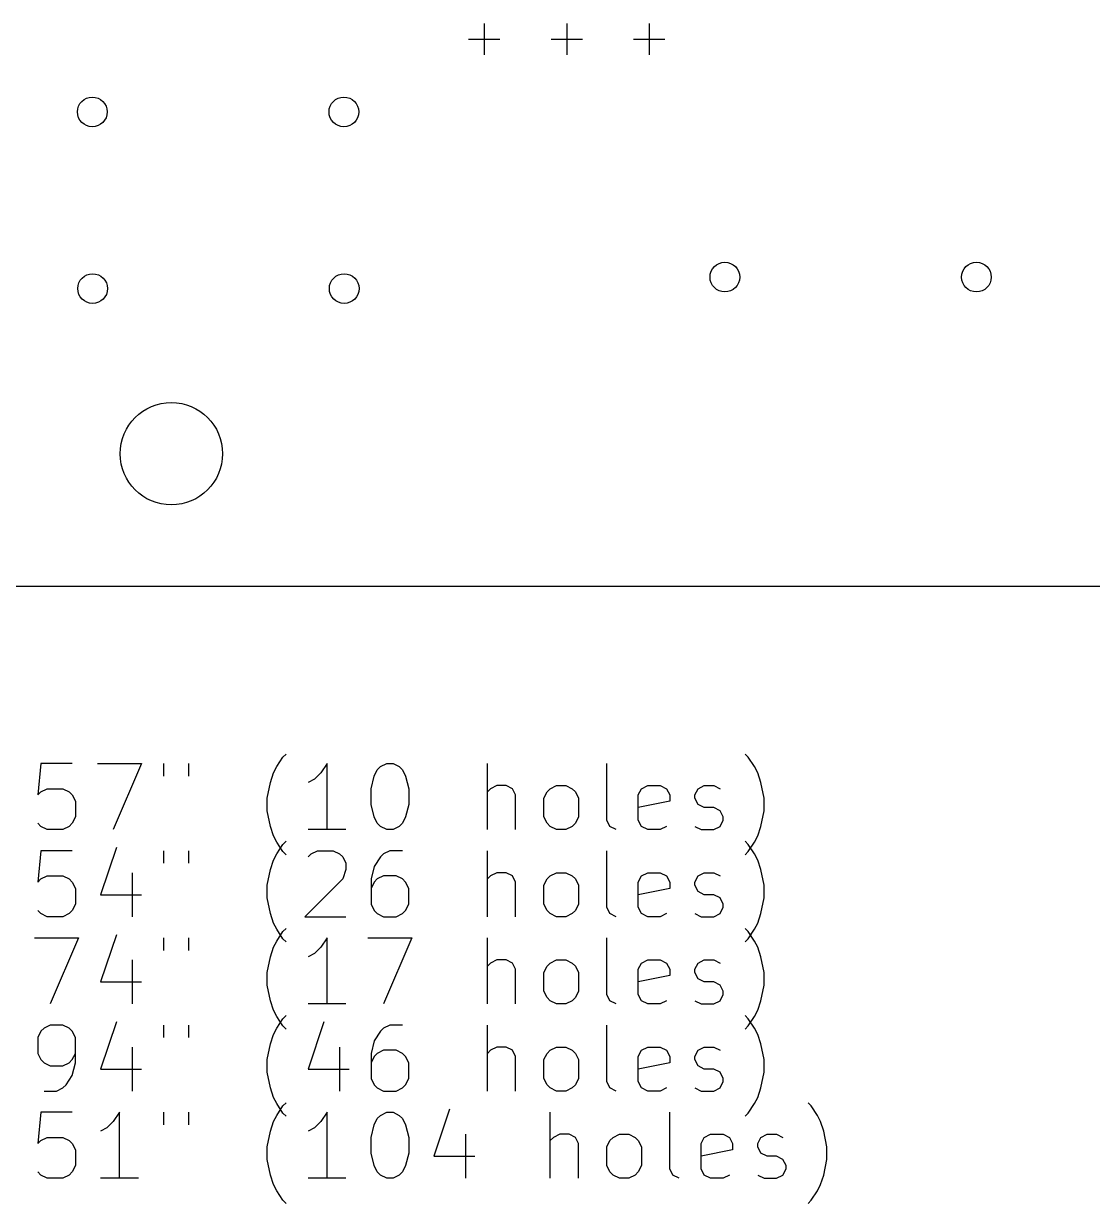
# Model space of a CAD drawing. Extents: x 18 to 145, y -73 to 84.
# Drawn here: x 47.15 to 79.52, y -73.45 to -37.73 of the extents above; entities that cross this region are included whole.
import ezdxf

# ---------------------------------------------------------------- set-up
doc = ezdxf.new("R2010")
doc.units = 0
doc.layers.add('BLACK', color=7, linetype='CONTINUOUS')

msp = doc.modelspace()

# ---------------------------------------------------------------- linework, layer by layer
at = {"layer": 'BLACK', "linetype": 'CONTINUOUS'}
for p, q in [((61.1, -37.725), (61.1, -38.675)), ((63.6, -37.725), (63.6, -38.675)), ((66.1, -37.725), (66.1, -38.675)), ((60.625, -38.2), (61.575, -38.2)), ((63.125, -38.2), (64.075, -38.2)), ((65.625, -38.2), (66.575, -38.2)), ((145.4, -54.768), (19.4, -54.768)), ((54.814914, -60.228076), (55.00539, -59.942361)), ((55.00539, -59.942361), (55.100629, -59.847123)), ((69.10063, -59.942361), (69.005392, -59.847123)), ((69.291106, -60.228076), (69.10063, -59.942361)), ((47.672056, -60.132838), (47.576818, -61.085219)), ((48.624437, -60.132838), (47.672056, -60.132838)), ((49.386342, -60.132838), (50.719675, -60.132838)), ((50.719675, -60.132838), (49.862532, -62.132838)), ((51.386342, -60.132838), (51.386342, -60.51379)), ((52.148247, -60.132838), (52.148247, -60.51379)), ((54.719676, -60.418552), (54.814914, -60.228076)), ((56.338723, -60.132838), (56.148247, -60.418552)), ((56.338723, -62.132838), (56.338723, -60.132838)), ((57.767295, -60.51379), (57.862533, -60.323314)), ((57.862533, -60.323314), (57.957771, -60.228076)), ((57.957771, -60.228076), (58.148247, -60.132838)), ((58.148247, -60.132838), (58.338724, -60.132838)), ((58.338724, -60.132838), (58.5292, -60.228076)), ((58.5292, -60.228076), (58.624438, -60.323314)), ((58.624438, -60.323314), (58.719676, -60.51379)), ((61.195867, -62.132838), (61.195867, -60.132838)), ((64.814915, -61.847123), (64.814915, -60.132838)), ((69.386344, -60.418552), (69.291106, -60.228076)), ((54.5292, -61.180457), (54.624438, -60.704266)), ((54.624438, -60.704266), (54.719676, -60.418552)), ((55.957771, -60.609028), (55.767295, -60.704266)), ((56.148247, -60.418552), (55.957771, -60.609028)), ((57.672057, -60.894742), (57.767295, -60.51379)), ((58.719676, -60.51379), (58.814914, -60.894742)), ((69.481582, -60.704266), (69.386344, -60.418552)), ((69.57682, -61.180457), (69.481582, -60.704266)), ((47.576818, -61.085219), (47.672056, -60.98998)), ((47.672056, -60.98998), (47.862532, -60.894742)), ((47.862532, -60.894742), (48.338723, -60.894742)), ((48.338723, -60.894742), (48.529199, -60.98998)), ((48.529199, -60.98998), (48.624437, -61.085219)), ((48.624437, -61.085219), (48.719675, -61.275695)), ((57.672057, -61.370933), (57.672057, -60.894742)), ((58.814914, -60.894742), (58.814914, -61.370933)), ((61.291105, -60.894742), (61.195867, -60.98998)), ((61.481581, -60.799504), (61.291105, -60.894742)), ((61.767296, -60.799504), (61.481581, -60.799504)), ((61.957772, -60.894742), (61.767296, -60.799504)), ((62.05301, -61.085219), (61.957772, -60.894742)), ((62.05301, -62.132838), (62.05301, -61.085219)), ((62.910153, -61.180457), (63.005391, -60.98998)), ((63.005391, -60.98998), (63.100629, -60.894742)), ((63.100629, -60.894742), (63.291105, -60.799504)), ((63.291105, -60.799504), (63.57682, -60.799504)), ((63.57682, -60.799504), (63.767296, -60.894742)), ((63.767296, -60.894742), (63.862534, -60.98998)), ((63.862534, -60.98998), (63.957772, -61.180457)), ((65.767296, -61.085219), (65.862534, -60.894742)), ((65.767296, -61.847123), (65.767296, -61.085219)), ((65.862534, -60.894742), (66.05301, -60.799504)), ((66.05301, -60.799504), (66.433963, -60.799504)), ((66.433963, -60.799504), (66.624439, -60.894742)), ((66.624439, -60.894742), (66.719677, -61.085219)), ((66.719677, -61.085219), (66.719677, -61.275695)), ((67.481582, -61.085219), (67.57682, -60.894742)), ((67.481582, -61.180457), (67.481582, -61.085219)), ((67.57682, -60.894742), (67.767296, -60.799504)), ((67.767296, -60.799504), (68.05301, -60.799504)), ((68.05301, -60.799504), (68.243487, -60.894742)), ((48.719675, -61.275695), (48.719675, -61.751885)), ((54.5292, -61.561409), (54.5292, -61.180457)), ((57.767295, -61.751885), (57.672057, -61.370933)), ((58.814914, -61.370933), (58.719676, -61.751885)), ((62.910153, -61.751885), (62.910153, -61.180457)), ((63.957772, -61.180457), (63.957772, -61.751885)), ((66.719677, -61.275695), (65.767296, -61.466171)), ((67.57682, -61.370933), (67.481582, -61.180457)), ((67.767296, -61.466171), (67.57682, -61.370933)), ((69.57682, -61.561409), (69.57682, -61.180457)), ((48.719675, -61.751885), (48.624437, -61.942361)), ((54.624438, -62.0376), (54.5292, -61.561409)), ((57.862533, -61.942361), (57.767295, -61.751885)), ((58.719676, -61.751885), (58.624438, -61.942361)), ((63.005391, -61.942361), (62.910153, -61.751885)), ((63.957772, -61.751885), (63.862534, -61.942361)), ((68.05301, -61.466171), (67.767296, -61.466171)), ((68.243487, -61.561409), (68.05301, -61.466171)), ((68.338725, -61.751885), (68.243487, -61.561409)), ((68.338725, -61.847123), (68.338725, -61.751885)), ((69.481582, -62.0376), (69.57682, -61.561409)), ((47.672056, -62.0376), (47.576818, -61.942361)), ((47.862532, -62.132838), (47.672056, -62.0376)), ((48.338723, -62.132838), (47.862532, -62.132838)), ((48.529199, -62.0376), (48.338723, -62.132838)), ((48.624437, -61.942361), (48.529199, -62.0376)), ((54.719676, -62.323314), (54.624438, -62.0376)), ((56.910152, -62.132838), (55.767295, -62.132838)), ((57.957771, -62.0376), (57.862533, -61.942361)), ((58.148247, -62.132838), (57.957771, -62.0376)), ((58.338724, -62.132838), (58.148247, -62.132838)), ((58.5292, -62.0376), (58.338724, -62.132838)), ((58.624438, -61.942361), (58.5292, -62.0376)), ((63.100629, -62.0376), (63.005391, -61.942361)), ((63.291105, -62.132838), (63.100629, -62.0376)), ((63.57682, -62.132838), (63.291105, -62.132838)), ((63.767296, -62.0376), (63.57682, -62.132838)), ((63.862534, -61.942361), (63.767296, -62.0376)), ((64.910153, -62.0376), (64.814915, -61.847123)), ((65.100629, -62.132838), (64.910153, -62.0376)), ((65.862534, -62.0376), (65.767296, -61.847123)), ((66.05301, -62.132838), (65.862534, -62.0376)), ((66.433963, -62.132838), (66.05301, -62.132838)), ((66.624439, -62.0376), (66.433963, -62.132838)), ((67.481582, -62.0376), (67.672058, -62.132838)), ((67.672058, -62.132838), (68.05301, -62.132838)), ((68.05301, -62.132838), (68.243487, -62.0376)), ((68.243487, -62.0376), (68.338725, -61.847123)), ((69.386344, -62.323314), (69.481582, -62.0376)), ((54.814914, -62.51379), (54.719676, -62.323314)), ((55.00539, -62.799504), (54.814914, -62.51379)), ((55.00539, -62.582361), (55.100629, -62.487123)), ((69.10063, -62.582361), (69.005392, -62.487123)), ((69.10063, -62.799504), (69.291106, -62.51379)), ((69.291106, -62.51379), (69.386344, -62.323314)), ((47.672056, -62.772838), (47.576818, -63.725219)), ((48.624437, -62.772838), (47.672056, -62.772838)), ((49.95777, -62.6776), (49.48158, -64.106171)), ((51.386342, -62.772838), (51.386342, -63.15379)), ((52.148247, -62.772838), (52.148247, -63.15379)), ((54.719676, -63.058552), (54.814914, -62.868076)), ((54.814914, -62.868076), (55.00539, -62.582361)), ((55.100629, -62.894742), (55.00539, -62.799504)), ((55.767295, -62.963314), (55.862533, -62.868076)), ((55.862533, -62.868076), (56.053009, -62.772838)), ((56.053009, -62.772838), (56.5292, -62.772838)), ((56.5292, -62.772838), (56.719676, -62.868076)), ((56.719676, -62.868076), (56.814914, -62.963314)), ((58.053009, -62.868076), (57.957771, -62.963314)), ((58.243485, -62.772838), (58.053009, -62.868076)), ((58.624438, -62.772838), (58.243485, -62.772838)), ((61.195867, -64.772838), (61.195867, -62.772838)), ((64.814915, -64.487123), (64.814915, -62.772838)), ((69.005392, -62.894742), (69.10063, -62.799504)), ((69.291106, -62.868076), (69.10063, -62.582361)), ((69.386344, -63.058552), (69.291106, -62.868076)), ((54.624438, -63.344266), (54.719676, -63.058552)), ((56.814914, -62.963314), (56.910152, -63.15379)), ((56.910152, -63.15379), (56.910152, -63.344266)), ((57.957771, -62.963314), (57.767295, -63.249028)), ((69.481582, -63.344266), (69.386344, -63.058552)), ((47.672056, -63.62998), (47.862532, -63.534742)), ((47.862532, -63.534742), (48.338723, -63.534742)), ((48.338723, -63.534742), (48.529199, -63.62998)), ((50.433961, -63.439504), (50.433961, -64.772838)), ((54.5292, -63.820457), (54.624438, -63.344266)), ((56.910152, -63.344266), (56.814914, -63.62998)), ((57.767295, -63.249028), (57.672057, -63.62998)), ((58.053009, -63.534742), (57.862533, -63.62998)), ((58.433962, -63.534742), (58.053009, -63.534742)), ((58.624438, -63.62998), (58.433962, -63.534742)), ((61.291105, -63.534742), (61.195867, -63.62998)), ((61.481581, -63.439504), (61.291105, -63.534742)), ((61.767296, -63.439504), (61.481581, -63.439504)), ((61.957772, -63.534742), (61.767296, -63.439504)), ((62.05301, -63.725219), (61.957772, -63.534742)), ((63.005391, -63.62998), (63.100629, -63.534742)), ((63.100629, -63.534742), (63.291105, -63.439504)), ((63.291105, -63.439504), (63.57682, -63.439504)), ((63.57682, -63.439504), (63.767296, -63.534742)), ((63.767296, -63.534742), (63.862534, -63.62998)), ((65.767296, -63.725219), (65.862534, -63.534742)), ((65.862534, -63.534742), (66.05301, -63.439504)), ((66.05301, -63.439504), (66.433963, -63.439504)), ((66.433963, -63.439504), (66.624439, -63.534742)), ((66.624439, -63.534742), (66.719677, -63.725219)), ((67.481582, -63.725219), (67.57682, -63.534742)), ((67.57682, -63.534742), (67.767296, -63.439504)), ((67.767296, -63.439504), (68.05301, -63.439504)), ((68.05301, -63.439504), (68.243487, -63.534742)), ((69.57682, -63.820457), (69.481582, -63.344266)), ((47.576818, -63.725219), (47.672056, -63.62998)), ((48.529199, -63.62998), (48.624437, -63.725219)), ((48.624437, -63.725219), (48.719675, -63.915695)), ((48.719675, -63.915695), (48.719675, -64.391885)), ((54.5292, -64.201409), (54.5292, -63.820457)), ((56.814914, -63.62998), (55.672057, -64.772838)), ((57.672057, -63.62998), (57.672057, -64.391885)), ((57.767295, -63.725219), (57.672057, -63.915695)), ((57.862533, -63.62998), (57.767295, -63.725219)), ((58.719676, -63.725219), (58.624438, -63.62998)), ((58.814914, -63.915695), (58.719676, -63.725219)), ((58.814914, -64.391885), (58.814914, -63.915695)), ((62.05301, -64.772838), (62.05301, -63.725219)), ((62.910153, -63.820457), (63.005391, -63.62998)), ((62.910153, -64.391885), (62.910153, -63.820457)), ((63.862534, -63.62998), (63.957772, -63.820457)), ((63.957772, -63.820457), (63.957772, -64.391885)), ((65.767296, -64.487123), (65.767296, -63.725219)), ((66.719677, -63.915695), (65.767296, -64.106171)), ((66.719677, -63.725219), (66.719677, -63.915695)), ((67.481582, -63.820457), (67.481582, -63.725219)), ((67.57682, -64.010933), (67.481582, -63.820457)), ((69.57682, -64.201409), (69.57682, -63.820457)), ((49.48158, -64.106171), (50.719675, -64.106171)), ((54.624438, -64.6776), (54.5292, -64.201409)), ((67.767296, -64.106171), (67.57682, -64.010933)), ((68.05301, -64.106171), (67.767296, -64.106171)), ((68.243487, -64.201409), (68.05301, -64.106171)), ((68.338725, -64.391885), (68.243487, -64.201409)), ((69.481582, -64.6776), (69.57682, -64.201409)), ((47.672056, -64.6776), (47.576818, -64.582361)), ((48.624437, -64.582361), (48.529199, -64.6776)), ((48.719675, -64.391885), (48.624437, -64.582361)), ((57.672057, -64.391885), (57.767295, -64.582361)), ((57.767295, -64.582361), (57.862533, -64.6776)), ((58.624438, -64.6776), (58.719676, -64.582361)), ((58.719676, -64.582361), (58.814914, -64.391885)), ((63.005391, -64.582361), (62.910153, -64.391885)), ((63.100629, -64.6776), (63.005391, -64.582361)), ((63.862534, -64.582361), (63.767296, -64.6776)), ((63.957772, -64.391885), (63.862534, -64.582361)), ((64.910153, -64.6776), (64.814915, -64.487123)), ((65.862534, -64.6776), (65.767296, -64.487123)), ((68.243487, -64.6776), (68.338725, -64.487123)), ((68.338725, -64.487123), (68.338725, -64.391885)), ((47.862532, -64.772838), (47.672056, -64.6776)), ((48.338723, -64.772838), (47.862532, -64.772838)), ((48.529199, -64.6776), (48.338723, -64.772838)), ((54.719676, -64.963314), (54.624438, -64.6776)), ((54.814914, -65.15379), (54.719676, -64.963314)), ((55.672057, -64.772838), (56.910152, -64.772838)), ((57.862533, -64.6776), (58.053009, -64.772838)), ((58.053009, -64.772838), (58.433962, -64.772838)), ((58.433962, -64.772838), (58.624438, -64.6776)), ((63.291105, -64.772838), (63.100629, -64.6776)), ((63.57682, -64.772838), (63.291105, -64.772838)), ((63.767296, -64.6776), (63.57682, -64.772838)), ((65.100629, -64.772838), (64.910153, -64.6776)), ((66.05301, -64.772838), (65.862534, -64.6776)), ((66.433963, -64.772838), (66.05301, -64.772838)), ((66.624439, -64.6776), (66.433963, -64.772838)), ((67.481582, -64.6776), (67.672058, -64.772838)), ((67.672058, -64.772838), (68.05301, -64.772838)), ((68.05301, -64.772838), (68.243487, -64.6776)), ((69.291106, -65.15379), (69.386344, -64.963314)), ((69.386344, -64.963314), (69.481582, -64.6776)), ((49.95777, -65.3176), (49.48158, -66.746171)), ((55.00539, -65.439504), (54.814914, -65.15379)), ((54.814914, -65.508076), (55.00539, -65.222361)), ((55.00539, -65.222361), (55.100629, -65.127123)), ((69.10063, -65.222361), (69.005392, -65.127123)), ((69.10063, -65.439504), (69.291106, -65.15379)), ((69.291106, -65.508076), (69.10063, -65.222361)), ((47.48158, -65.412838), (48.814913, -65.412838)), ((48.814913, -65.412838), (47.95777, -67.412838)), ((51.386342, -65.412838), (51.386342, -65.79379)), ((52.148247, -65.412838), (52.148247, -65.79379)), ((54.624438, -65.984266), (54.719676, -65.698552)), ((54.719676, -65.698552), (54.814914, -65.508076)), ((55.100629, -65.534742), (55.00539, -65.439504)), ((56.148247, -65.698552), (55.957771, -65.889028)), ((56.338723, -65.412838), (56.148247, -65.698552)), ((56.338723, -67.412838), (56.338723, -65.412838)), ((57.576819, -65.412838), (58.910152, -65.412838)), ((58.910152, -65.412838), (58.053009, -67.412838)), ((61.195867, -67.412838), (61.195867, -65.412838)), ((64.814915, -67.127123), (64.814915, -65.412838)), ((69.005392, -65.534742), (69.10063, -65.439504)), ((69.386344, -65.698552), (69.291106, -65.508076)), ((69.481582, -65.984266), (69.386344, -65.698552)), ((50.433961, -66.079504), (50.433961, -67.412838)), ((54.5292, -66.460457), (54.624438, -65.984266)), ((55.957771, -65.889028), (55.767295, -65.984266)), ((61.481581, -66.079504), (61.291105, -66.174742)), ((61.767296, -66.079504), (61.481581, -66.079504)), ((61.957772, -66.174742), (61.767296, -66.079504)), ((63.100629, -66.174742), (63.291105, -66.079504)), ((63.291105, -66.079504), (63.57682, -66.079504)), ((63.57682, -66.079504), (63.767296, -66.174742)), ((65.862534, -66.174742), (66.05301, -66.079504)), ((66.05301, -66.079504), (66.433963, -66.079504)), ((66.433963, -66.079504), (66.624439, -66.174742)), ((67.57682, -66.174742), (67.767296, -66.079504)), ((67.767296, -66.079504), (68.05301, -66.079504)), ((68.05301, -66.079504), (68.243487, -66.174742)), ((69.57682, -66.460457), (69.481582, -65.984266)), ((61.291105, -66.174742), (61.195867, -66.26998)), ((62.05301, -66.365219), (61.957772, -66.174742)), ((62.05301, -67.412838), (62.05301, -66.365219)), ((62.910153, -66.460457), (63.005391, -66.26998)), ((63.005391, -66.26998), (63.100629, -66.174742)), ((63.767296, -66.174742), (63.862534, -66.26998)), ((63.862534, -66.26998), (63.957772, -66.460457)), ((65.767296, -66.365219), (65.862534, -66.174742)), ((65.767296, -67.127123), (65.767296, -66.365219)), ((66.624439, -66.174742), (66.719677, -66.365219)), ((66.719677, -66.365219), (66.719677, -66.555695)), ((67.481582, -66.365219), (67.57682, -66.174742)), ((67.481582, -66.460457), (67.481582, -66.365219)), ((49.48158, -66.746171), (50.719675, -66.746171)), ((54.5292, -66.841409), (54.5292, -66.460457)), ((62.910153, -67.031885), (62.910153, -66.460457)), ((63.957772, -66.460457), (63.957772, -67.031885)), ((66.719677, -66.555695), (65.767296, -66.746171)), ((67.57682, -66.650933), (67.481582, -66.460457)), ((67.767296, -66.746171), (67.57682, -66.650933)), ((68.05301, -66.746171), (67.767296, -66.746171)), ((68.243487, -66.841409), (68.05301, -66.746171)), ((69.57682, -66.841409), (69.57682, -66.460457)), ((54.624438, -67.3176), (54.5292, -66.841409)), ((63.005391, -67.222361), (62.910153, -67.031885)), ((63.957772, -67.031885), (63.862534, -67.222361)), ((64.910153, -67.3176), (64.814915, -67.127123)), ((65.862534, -67.3176), (65.767296, -67.127123)), ((68.338725, -67.031885), (68.243487, -66.841409)), ((68.243487, -67.3176), (68.338725, -67.127123)), ((68.338725, -67.127123), (68.338725, -67.031885)), ((69.481582, -67.3176), (69.57682, -66.841409)), ((54.719676, -67.603314), (54.624438, -67.3176)), ((56.910152, -67.412838), (55.767295, -67.412838)), ((63.100629, -67.3176), (63.005391, -67.222361)), ((63.291105, -67.412838), (63.100629, -67.3176)), ((63.57682, -67.412838), (63.291105, -67.412838)), ((63.767296, -67.3176), (63.57682, -67.412838)), ((63.862534, -67.222361), (63.767296, -67.3176)), ((65.100629, -67.412838), (64.910153, -67.3176)), ((66.05301, -67.412838), (65.862534, -67.3176)), ((66.433963, -67.412838), (66.05301, -67.412838)), ((66.624439, -67.3176), (66.433963, -67.412838)), ((67.481582, -67.3176), (67.672058, -67.412838)), ((67.672058, -67.412838), (68.05301, -67.412838)), ((68.05301, -67.412838), (68.243487, -67.3176)), ((69.386344, -67.603314), (69.481582, -67.3176)), ((54.814914, -67.79379), (54.719676, -67.603314)), ((55.00539, -68.079504), (54.814914, -67.79379)), ((54.814914, -68.148076), (55.00539, -67.862361)), ((55.00539, -67.862361), (55.100629, -67.767123)), ((69.10063, -67.862361), (69.005392, -67.767123)), ((69.10063, -68.079504), (69.291106, -67.79379)), ((69.291106, -68.148076), (69.10063, -67.862361)), ((69.291106, -67.79379), (69.386344, -67.603314)), ((47.672056, -68.243314), (47.576818, -68.43379)), ((47.767294, -68.148076), (47.672056, -68.243314)), ((47.95777, -68.052838), (47.767294, -68.148076)), ((48.338723, -68.052838), (47.95777, -68.052838)), ((48.529199, -68.148076), (48.338723, -68.052838)), ((48.624437, -68.243314), (48.529199, -68.148076)), ((48.719675, -68.43379), (48.624437, -68.243314)), ((49.95777, -67.9576), (49.48158, -69.386171)), ((51.386342, -68.052838), (51.386342, -68.43379)), ((52.148247, -68.052838), (52.148247, -68.43379)), ((54.719676, -68.338552), (54.814914, -68.148076)), ((55.100629, -68.174742), (55.00539, -68.079504)), ((56.243485, -67.9576), (55.767295, -69.386171)), ((57.957771, -68.243314), (57.767295, -68.529028)), ((58.053009, -68.148076), (57.957771, -68.243314)), ((58.243485, -68.052838), (58.053009, -68.148076)), ((58.624438, -68.052838), (58.243485, -68.052838)), ((61.195867, -70.052838), (61.195867, -68.052838)), ((64.814915, -69.767123), (64.814915, -68.052838)), ((69.005392, -68.174742), (69.10063, -68.079504)), ((69.386344, -68.338552), (69.291106, -68.148076)), ((47.576818, -68.43379), (47.576818, -68.90998)), ((48.719675, -69.195695), (48.719675, -68.43379)), ((54.624438, -68.624266), (54.719676, -68.338552)), ((57.767295, -68.529028), (57.672057, -68.90998)), ((69.481582, -68.624266), (69.386344, -68.338552)), ((47.576818, -68.90998), (47.672056, -69.100457)), ((48.624437, -69.100457), (48.719675, -68.90998)), ((50.433961, -68.719504), (50.433961, -70.052838)), ((54.5292, -69.100457), (54.624438, -68.624266)), ((56.719676, -68.719504), (56.719676, -70.052838)), ((57.672057, -68.90998), (57.672057, -69.671885)), ((57.862533, -68.90998), (57.767295, -69.005219)), ((58.053009, -68.814742), (57.862533, -68.90998)), ((58.433962, -68.814742), (58.053009, -68.814742)), ((58.624438, -68.90998), (58.433962, -68.814742)), ((58.719676, -69.005219), (58.624438, -68.90998)), ((61.291105, -68.814742), (61.195867, -68.90998)), ((61.481581, -68.719504), (61.291105, -68.814742)), ((61.767296, -68.719504), (61.481581, -68.719504)), ((61.957772, -68.814742), (61.767296, -68.719504)), ((62.05301, -69.005219), (61.957772, -68.814742)), ((62.910153, -69.100457), (63.005391, -68.90998)), ((63.005391, -68.90998), (63.100629, -68.814742)), ((63.100629, -68.814742), (63.291105, -68.719504)), ((63.291105, -68.719504), (63.57682, -68.719504)), ((63.57682, -68.719504), (63.767296, -68.814742)), ((63.767296, -68.814742), (63.862534, -68.90998)), ((63.862534, -68.90998), (63.957772, -69.100457)), ((65.767296, -69.005219), (65.862534, -68.814742)), ((65.862534, -68.814742), (66.05301, -68.719504)), ((66.05301, -68.719504), (66.433963, -68.719504)), ((66.433963, -68.719504), (66.624439, -68.814742)), ((66.624439, -68.814742), (66.719677, -69.005219)), ((67.481582, -69.005219), (67.57682, -68.814742)), ((67.57682, -68.814742), (67.767296, -68.719504)), ((67.767296, -68.719504), (68.05301, -68.719504)), ((68.05301, -68.719504), (68.243487, -68.814742)), ((69.57682, -69.100457), (69.481582, -68.624266)), ((47.672056, -69.100457), (47.767294, -69.195695)), ((47.767294, -69.195695), (47.95777, -69.290933)), ((47.95777, -69.290933), (48.338723, -69.290933)), ((48.338723, -69.290933), (48.529199, -69.195695)), ((48.529199, -69.195695), (48.624437, -69.100457)), ((48.624437, -69.576647), (48.719675, -69.195695)), ((54.5292, -69.481409), (54.5292, -69.100457)), ((57.767295, -69.005219), (57.672057, -69.195695)), ((58.814914, -69.195695), (58.719676, -69.005219)), ((58.814914, -69.671885), (58.814914, -69.195695)), ((62.05301, -70.052838), (62.05301, -69.005219)), ((62.910153, -69.671885), (62.910153, -69.100457)), ((63.957772, -69.100457), (63.957772, -69.671885)), ((65.767296, -69.767123), (65.767296, -69.005219)), ((66.719677, -69.195695), (65.767296, -69.386171)), ((66.719677, -69.005219), (66.719677, -69.195695)), ((67.481582, -69.100457), (67.481582, -69.005219)), ((67.57682, -69.290933), (67.481582, -69.100457)), ((67.767296, -69.386171), (67.57682, -69.290933)), ((69.57682, -69.481409), (69.57682, -69.100457)), ((48.433961, -69.862361), (48.624437, -69.576647)), ((49.48158, -69.386171), (50.719675, -69.386171)), ((54.624438, -69.9576), (54.5292, -69.481409)), ((55.767295, -69.386171), (57.00539, -69.386171)), ((57.672057, -69.671885), (57.767295, -69.862361)), ((58.719676, -69.862361), (58.814914, -69.671885)), ((63.005391, -69.862361), (62.910153, -69.671885)), ((63.957772, -69.671885), (63.862534, -69.862361)), ((68.05301, -69.386171), (67.767296, -69.386171)), ((68.243487, -69.481409), (68.05301, -69.386171)), ((68.338725, -69.671885), (68.243487, -69.481409)), ((68.338725, -69.767123), (68.338725, -69.671885)), ((69.481582, -69.9576), (69.57682, -69.481409)), ((48.148246, -70.052838), (48.338723, -69.9576)), ((48.338723, -69.9576), (48.433961, -69.862361)), ((54.719676, -70.243314), (54.624438, -69.9576)), ((57.767295, -69.862361), (57.862533, -69.9576)), ((57.862533, -69.9576), (58.053009, -70.052838)), ((58.433962, -70.052838), (58.624438, -69.9576)), ((58.624438, -69.9576), (58.719676, -69.862361)), ((63.100629, -69.9576), (63.005391, -69.862361)), ((63.291105, -70.052838), (63.100629, -69.9576)), ((63.767296, -69.9576), (63.57682, -70.052838)), ((63.862534, -69.862361), (63.767296, -69.9576)), ((64.910153, -69.9576), (64.814915, -69.767123)), ((65.100629, -70.052838), (64.910153, -69.9576)), ((65.862534, -69.9576), (65.767296, -69.767123)), ((66.05301, -70.052838), (65.862534, -69.9576)), ((66.624439, -69.9576), (66.433963, -70.052838)), ((67.481582, -69.9576), (67.672058, -70.052838)), ((68.05301, -70.052838), (68.243487, -69.9576)), ((68.243487, -69.9576), (68.338725, -69.767123)), ((69.386344, -70.243314), (69.481582, -69.9576)), ((47.767294, -70.052838), (48.148246, -70.052838)), ((54.814914, -70.43379), (54.719676, -70.243314)), ((58.053009, -70.052838), (58.433962, -70.052838)), ((63.57682, -70.052838), (63.291105, -70.052838)), ((66.433963, -70.052838), (66.05301, -70.052838)), ((67.672058, -70.052838), (68.05301, -70.052838)), ((69.291106, -70.43379), (69.386344, -70.243314)), ((47.672056, -70.692838), (47.576818, -71.645219)), ((48.624437, -70.692838), (47.672056, -70.692838)), ((50.053008, -70.692838), (49.862532, -70.978552)), ((50.053008, -72.692838), (50.053008, -70.692838)), ((51.386342, -70.692838), (51.386342, -71.07379)), ((52.148247, -70.692838), (52.148247, -71.07379)), ((55.00539, -70.719504), (54.814914, -70.43379)), ((54.814914, -70.788076), (55.00539, -70.502361)), ((55.00539, -70.502361), (55.100629, -70.407123)), ((55.100629, -70.814742), (55.00539, -70.719504)), ((56.338723, -70.692838), (56.148247, -70.978552)), ((56.338723, -72.692838), (56.338723, -70.692838)), ((57.957771, -70.788076), (58.148247, -70.692838)), ((58.148247, -70.692838), (58.338724, -70.692838)), ((58.338724, -70.692838), (58.5292, -70.788076)), ((60.053009, -70.5976), (59.576819, -72.026171)), ((63.100629, -72.692838), (63.100629, -70.692838)), ((66.719677, -72.407123), (66.719677, -70.692838)), ((69.005392, -70.814742), (69.10063, -70.719504)), ((69.10063, -70.719504), (69.291106, -70.43379)), ((71.005392, -70.502361), (70.910154, -70.407123)), ((71.195868, -70.788076), (71.005392, -70.502361)), ((49.862532, -70.978552), (49.672056, -71.169028)), ((54.624438, -71.264266), (54.719676, -70.978552)), ((54.719676, -70.978552), (54.814914, -70.788076)), ((56.148247, -70.978552), (55.957771, -71.169028)), ((57.672057, -71.454742), (57.767295, -71.07379)), ((57.767295, -71.07379), (57.862533, -70.883314)), ((57.862533, -70.883314), (57.957771, -70.788076)), ((58.5292, -70.788076), (58.624438, -70.883314)), ((58.624438, -70.883314), (58.719676, -71.07379)), ((58.719676, -71.07379), (58.814914, -71.454742)), ((71.291106, -70.978552), (71.195868, -70.788076)), ((71.386344, -71.264266), (71.291106, -70.978552)), ((47.672056, -71.54998), (47.862532, -71.454742)), ((47.862532, -71.454742), (48.338723, -71.454742)), ((48.338723, -71.454742), (48.529199, -71.54998)), ((49.672056, -71.169028), (49.48158, -71.264266)), ((54.5292, -71.740457), (54.624438, -71.264266)), ((55.957771, -71.169028), (55.767295, -71.264266)), ((57.672057, -71.930933), (57.672057, -71.454742)), ((58.814914, -71.454742), (58.814914, -71.930933)), ((60.5292, -71.359504), (60.5292, -72.692838)), ((63.195867, -71.454742), (63.100629, -71.54998)), ((63.386343, -71.359504), (63.195867, -71.454742)), ((63.672058, -71.359504), (63.386343, -71.359504)), ((63.862534, -71.454742), (63.672058, -71.359504)), ((63.957772, -71.645219), (63.862534, -71.454742)), ((64.910153, -71.54998), (65.005391, -71.454742)), ((65.005391, -71.454742), (65.195867, -71.359504)), ((65.195867, -71.359504), (65.481582, -71.359504)), ((65.481582, -71.359504), (65.672058, -71.454742)), ((65.672058, -71.454742), (65.767296, -71.54998)), ((67.672058, -71.645219), (67.767296, -71.454742)), ((67.767296, -71.454742), (67.957772, -71.359504)), ((67.957772, -71.359504), (68.338725, -71.359504)), ((68.338725, -71.359504), (68.529201, -71.454742)), ((68.529201, -71.454742), (68.624439, -71.645219)), ((69.386344, -71.645219), (69.481582, -71.454742)), ((69.481582, -71.454742), (69.672058, -71.359504)), ((69.672058, -71.359504), (69.957772, -71.359504)), ((69.957772, -71.359504), (70.148249, -71.454742)), ((71.481582, -71.740457), (71.386344, -71.264266)), ((47.576818, -71.645219), (47.672056, -71.54998)), ((48.529199, -71.54998), (48.624437, -71.645219)), ((48.624437, -71.645219), (48.719675, -71.835695)), ((54.5292, -72.121409), (54.5292, -71.740457)), ((63.957772, -72.692838), (63.957772, -71.645219)), ((64.814915, -71.740457), (64.910153, -71.54998)), ((64.814915, -72.311885), (64.814915, -71.740457)), ((65.767296, -71.54998), (65.862534, -71.740457)), ((65.862534, -71.740457), (65.862534, -72.311885)), ((67.672058, -72.407123), (67.672058, -71.645219)), ((68.624439, -71.645219), (68.624439, -71.835695)), ((69.386344, -71.740457), (69.386344, -71.645219)), ((69.481582, -71.930933), (69.386344, -71.740457)), ((71.481582, -72.121409), (71.481582, -71.740457)), ((48.719675, -71.835695), (48.719675, -72.311885)), ((54.624438, -72.5976), (54.5292, -72.121409)), ((57.767295, -72.311885), (57.672057, -71.930933)), ((58.814914, -71.930933), (58.719676, -72.311885)), ((59.576819, -72.026171), (60.814914, -72.026171)), ((68.624439, -71.835695), (67.672058, -72.026171)), ((69.672058, -72.026171), (69.481582, -71.930933)), ((69.957772, -72.026171), (69.672058, -72.026171)), ((70.148249, -72.121409), (69.957772, -72.026171)), ((70.243487, -72.311885), (70.148249, -72.121409)), ((71.386344, -72.5976), (71.481582, -72.121409)), ((47.672056, -72.5976), (47.576818, -72.502361)), ((48.624437, -72.502361), (48.529199, -72.5976)), ((48.719675, -72.311885), (48.624437, -72.502361)), ((57.862533, -72.502361), (57.767295, -72.311885)), ((57.957771, -72.5976), (57.862533, -72.502361)), ((58.624438, -72.502361), (58.5292, -72.5976)), ((58.719676, -72.311885), (58.624438, -72.502361)), ((64.910153, -72.502361), (64.814915, -72.311885)), ((65.005391, -72.5976), (64.910153, -72.502361)), ((65.767296, -72.502361), (65.672058, -72.5976)), ((65.862534, -72.311885), (65.767296, -72.502361)), ((66.814915, -72.5976), (66.719677, -72.407123)), ((67.767296, -72.5976), (67.672058, -72.407123)), ((70.148249, -72.5976), (70.243487, -72.407123)), ((70.243487, -72.407123), (70.243487, -72.311885)), ((47.862532, -72.692838), (47.672056, -72.5976)), ((48.338723, -72.692838), (47.862532, -72.692838)), ((48.529199, -72.5976), (48.338723, -72.692838)), ((50.624437, -72.692838), (49.48158, -72.692838)), ((54.719676, -72.883314), (54.624438, -72.5976)), ((54.814914, -73.07379), (54.719676, -72.883314)), ((56.910152, -72.692838), (55.767295, -72.692838)), ((58.148247, -72.692838), (57.957771, -72.5976)), ((58.338724, -72.692838), (58.148247, -72.692838)), ((58.5292, -72.5976), (58.338724, -72.692838)), ((65.195867, -72.692838), (65.005391, -72.5976)), ((65.481582, -72.692838), (65.195867, -72.692838)), ((65.672058, -72.5976), (65.481582, -72.692838)), ((67.005391, -72.692838), (66.814915, -72.5976)), ((67.957772, -72.692838), (67.767296, -72.5976)), ((68.338725, -72.692838), (67.957772, -72.692838)), ((68.529201, -72.5976), (68.338725, -72.692838)), ((69.386344, -72.5976), (69.57682, -72.692838)), ((69.57682, -72.692838), (69.957772, -72.692838)), ((69.957772, -72.692838), (70.148249, -72.5976)), ((71.195868, -73.07379), (71.291106, -72.883314)), ((71.291106, -72.883314), (71.386344, -72.5976)), ((55.00539, -73.359504), (54.814914, -73.07379)), ((71.005392, -73.359504), (71.195868, -73.07379)), ((55.100629, -73.454742), (55.00539, -73.359504)), ((70.910154, -73.454742), (71.005392, -73.359504))]:
    msp.add_line(p, q, dxfattribs=at)
at = {"layer": 'BLACK'}
for centre, radius in [((49.23, -40.4), 0.45), ((56.85, -40.4), 0.45), ((68.39, -45.4), 0.45), ((76.01, -45.4), 0.45), ((49.24, -45.75), 0.45), ((56.86, -45.75), 0.45), ((51.625, -50.75), 1.55)]:
    msp.add_circle(centre, radius, dxfattribs=at)

doc.saveas('drawing.dxf')
